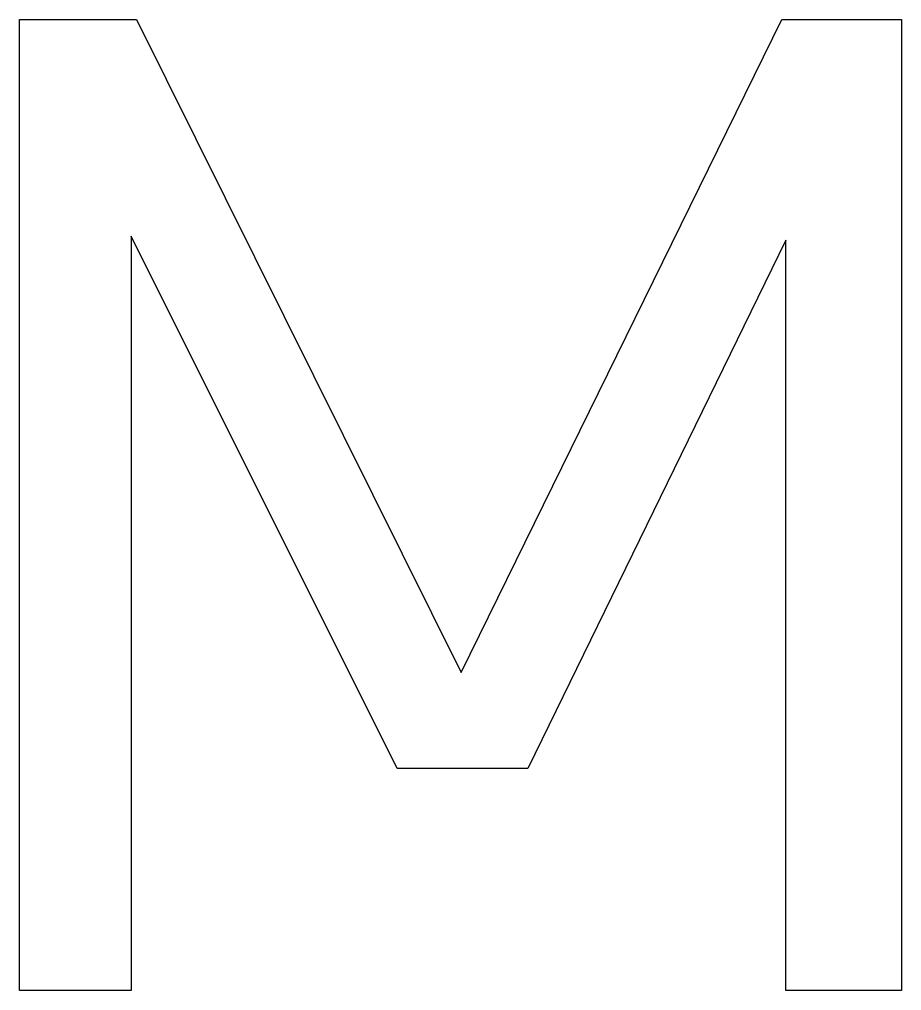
# Model space of a CAD drawing. Extents: x 1 to 10.2, y 0 to 10.1.
import ezdxf

# ---------------------------------------------------------------- set-up
doc = ezdxf.new("R2010")
doc.units = 0
doc.layers.get('0').update_dxf_attribs({"linetype": 'CONTINUOUS'})

msp = doc.modelspace()

# ---------------------------------------------------------------- linework, layer by layer
at = {"color": 0}
for p, q in [((1, 0), (1, 10.1389)), ((1, 10.1389), (2.22222, 10.1389)), ((2.22222, 10.1389), (5.61111, 3.31944)), ((5.61111, 3.31944), (8.95833, 10.1389)), ((8.95833, 10.1389), (10.2083, 10.1389)), ((10.2083, 10.1389), (10.2083, 0)), ((4.94444, 2.31944), (2.16667, 7.875)), ((2.16667, 7.875), (2.16667, 0)), ((9, 7.83333), (6.30556, 2.31944)), ((9, 0), (9, 7.83333)), ((6.30556, 2.31944), (4.94444, 2.31944)), ((2.16667, 0), (1, 0)), ((10.2083, 0), (9, 0))]:
    msp.add_line(p, q, dxfattribs=at)

doc.saveas('drawing.dxf')
